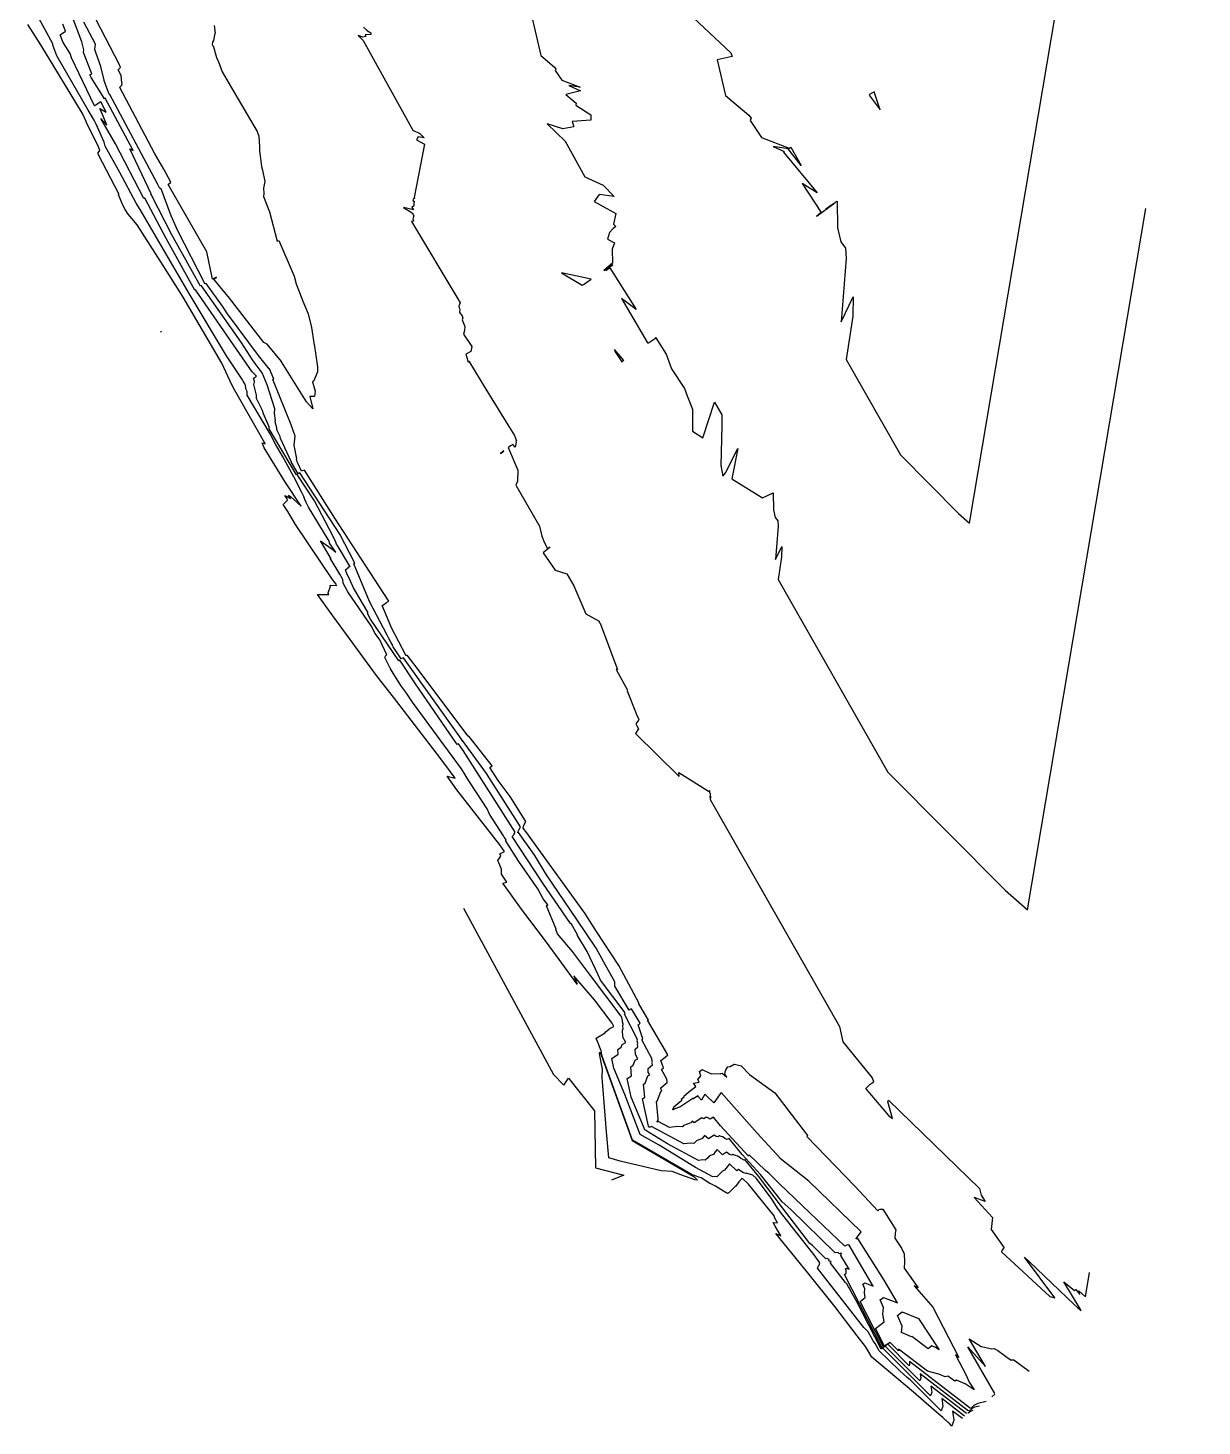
# Model space of a CAD drawing. Header units: inches. Extents: x 794868 to 796248, y 2479457 to 2483318.
# Drawn here: x 795077 to 796186, y 2479457 to 2480777 of the extents above; entities that cross this region are included whole.
import ezdxf

# ---------------------------------------------------------------- set-up
doc = ezdxf.new("R2010")
doc.units = ezdxf.units.IN
doc.header["$MEASUREMENT"] = 0

msp = doc.modelspace()

# ---------------------------------------------------------------- linework, layer by layer
for points in [[(795705.8, 2480786.1), (795741.3, 2480753), (795742.4, 2480749.7), (795728.2, 2480746.5), (795736.1, 2480712.9), (795758.1, 2480694.3), (795760.2, 2480691.3), (795759.4, 2480689.1), (795770.1, 2480673.3), (795796.3, 2480663.2), (795797.8, 2480664), (795807.7, 2480646.8), (795795.4, 2480662.6), (795781.2, 2480664.5), (795791.4, 2480659.9), (795790.9, 2480659.2), (795822.7, 2480621), (795808.4, 2480629.6), (795826.5, 2480602.4), (795824.4, 2480600.7), (795822, 2480598.6), (795822.7, 2480599.1), (795838, 2480610.6), (795831, 2480605.5), (795834.5, 2480608.5), (795834.5, 2480608.2), (795839.8, 2480611.9), (795840.4, 2480612.4), (795841, 2480612.9), (795841.5, 2480613.2), (795842, 2480588), (795845, 2480574.6), (795849.5, 2480568.8), (795849.9, 2480558.9), (795845.2, 2480499.1), (795856.8, 2480522.9), (795856.2, 2480504.4), (795850, 2480463.5), (795901.4, 2480373.6), (795956.1, 2480318.4), (795966.6, 2480309.2), (796186.1, 2481610.2)], [(795540.6, 2480841.5), (795561.8, 2480750.4), (795574.6, 2480739.5), (795575.9, 2480737.8), (795575.4, 2480736.5), (795581.7, 2480727.2), (795598.8, 2480720.6), (795588.2, 2480722.1), (795599.2, 2480717.1), (795585.3, 2480713.6), (795595.2, 2480705.5), (795594.7, 2480703.8), (795609, 2480694.6), (795609, 2480689.6), (795591.3, 2480688.2), (795593, 2480683.2), (795582.4, 2480681.3), (795567.6, 2480686), (795584.8, 2480669.8), (795603.4, 2480636.1), (795620.5, 2480628.3), (795631.1, 2480617.4), (795616.8, 2480619.5), (795612.1, 2480612.7), (795632.4, 2480601.5), (795630.4, 2480591.3), (795632.6, 2480589), (795630.1, 2480587.3), (795626.7, 2480583.6), (795624.8, 2480577.3), (795631.4, 2480573.7), (795629.1, 2480567.9), (795629.3, 2480554.5), (795621.3, 2480547.5), (795629.6, 2480553), (795625.1, 2480549.7), (795624.7, 2480549.3), (795623.7, 2480548.5), (795623, 2480547.6), (795626.9, 2480550.2), (795651.6, 2480510.7), (795637.8, 2480521.2), (795662.3, 2480479.4), (795663.4, 2480479.4), (795664.3, 2480480), (795669.9, 2480483.9), (795670.1, 2480484.2), (795670.3, 2480484.3), (795670.5, 2480484.4), (795670.3, 2480484.2), (795680, 2480468.5), (795685.1, 2480454.9), (795697.5, 2480436.2), (795699.8, 2480429.3), (795704.8, 2480416.6), (795704.8, 2480396), (795714.6, 2480389.7), (795725.8, 2480423.4), (795732.7, 2480411.3), (795732.6, 2480400.9), (795731.8, 2480363.7), (795733.7, 2480353.5), (795736.1, 2480356.5), (795747.8, 2480379.6), (795742.2, 2480351), (795771.2, 2480333.1), (795781.2, 2480337.8), (795781.5, 2480321.6), (795783.1, 2480314.5), (795785.5, 2480311.4), (795785.7, 2480306.2), (795783.2, 2480274.7), (795789.3, 2480287.2), (795789, 2480277.5), (795785.8, 2480255.9), (795889.5, 2480074.2), (796000.1, 2479962.7), (796021.3, 2479944.1), (796133, 2480606)], [(795253.3, 2480779), (795254.2, 2480771.6), (795254, 2480771.5), (795252.5, 2480764.6), (795251.6, 2480763.1), (795251.8, 2480763.1), (795251.7, 2480762.7), (795251.7, 2480762.1), (795251.5, 2480761.6), (795251.8, 2480760.1), (795252, 2480759.8), (795252.5, 2480759), (795252.5, 2480758.7), (795255.4, 2480748.7), (795257.5, 2480744.7), (795260.8, 2480735.1), (795269.5, 2480720), (795294, 2480678.7), (795295.4, 2480674.3), (795296.2, 2480664.1), (795296.1, 2480660.4), (795296.6, 2480656), (795297.9, 2480645.7), (795298.8, 2480642.3), (795301.1, 2480631.7), (795299.8, 2480625.3), (795300.1, 2480620.2), (795299.8, 2480617.5), (795305.6, 2480603.1), (795312.8, 2480575.4), (795312.8, 2480575.4), (795314.2, 2480575.9), (795328.8, 2480542.4), (795330.7, 2480535), (795337, 2480518.7), (795342, 2480506.7), (795345.3, 2480493.7), (795347.4, 2480479.3), (795347.5, 2480478.2), (795347.5, 2480478.2), (795347.6, 2480478), (795350.9, 2480456.8), (795350.8, 2480452.1), (795347.5, 2480443.4), (795346.2, 2480442.4), (795348.5, 2480433.7), (795347.9, 2480428.8), (795343.5, 2480428.6), (795346.4, 2480417.1), (795340.6, 2480423.7), (795316.9, 2480461.3), (795316.1, 2480461), (795317, 2480461.7), (795303.4, 2480478.2), (795300.2, 2480479.8), (795267.9, 2480521.5), (795252.9, 2480539.4), (795255.2, 2480541.1), (795255.5, 2480541.3), (795251.8, 2480539.5), (795246.4, 2480565.2), (795209.9, 2480628.9), (795209.9, 2480628.9), (795212.5, 2480631.1), (795205.8, 2480643.4), (795196.9, 2480658.4), (795164.2, 2480720.5), (795164.2, 2480720.7), (795166.1, 2480722.4), (795166.3, 2480724.1), (795166, 2480724.6), (795165.5, 2480731.7), (795162.6, 2480736.9), (795164.8, 2480739.1), (795163.8, 2480741.7), (795128.6, 2480810.1)], [(795961.8, 2479466.4), (795940.4, 2479482.8), (795941.3, 2479475.8), (795939.8, 2479471.2), (795910.6, 2479500.5), (795907.7, 2479502.8), (795900.8, 2479509.2), (795890.3, 2479519.2), (795881.3, 2479527.8), (795877.5, 2479535), (795875.4, 2479537.3), (795870.7, 2479546), (795866.7, 2479550), (795823, 2479605.8), (795823.2, 2479606.6), (795823.7, 2479607.3), (795823.7, 2479607.9), (795824.4, 2479608.8), (795824.9, 2479609.7), (795824.9, 2479610.2), (795825.2, 2479611), (795822.1, 2479615.4), (795820.7, 2479617.2), (795790.1, 2479655.9), (795785.1, 2479662.6), (795779.5, 2479671.6), (795765.1, 2479691), (795761.8, 2479693.7), (795758.7, 2479694.6), (795755.7, 2479695.6), (795755.4, 2479695.4), (795752.5, 2479696.3), (795748.5, 2479699), (795746.9, 2479697.9), (795740, 2479704.4), (795737.6, 2479701.6), (795735.3, 2479698.4), (795733.2, 2479697.6), (795730.6, 2479694.8), (795727.9, 2479692.2), (795726.7, 2479692.4), (795724.3, 2479692.1), (795707.8, 2479700.9), (795673.6, 2479722.1), (795655.4, 2479732.1), (795655.4, 2479732.1), (795641.1, 2479769.8), (795630.7, 2479794.7), (795628.7, 2479804), (795634.9, 2479807.8), (795634.5, 2479812.3), (795637.5, 2479814.6), (795638.5, 2479817.1), (795642.1, 2479818.8), (795639.2, 2479824.1), (795638.7, 2479830.9), (795639.5, 2479831.6), (795639.2, 2479834.8), (795639.4, 2479836.2), (795638.7, 2479838.6), (795639, 2479839.8), (795638.1, 2479842.7), (795637.6, 2479843.7), (795637.6, 2479843.7), (795608.7, 2479882.1), (795591.5, 2479904.7), (795577.4, 2479921.5), (795576, 2479925.6), (795576.1, 2479925.8), (795567, 2479948.1), (795568.2, 2479948.8), (795563.9, 2479954.7), (795559, 2479963.9), (795541.1, 2479989.9), (795528.4, 2480009.6), (795528.9, 2480010.2), (795527.2, 2480012.8), (795526.6, 2480013.9), (795513.2, 2480034.5), (795511.1, 2480039.5), (795500.9, 2480054.8), (795493.7, 2480066), (795486.7, 2480077.3), (795474.7, 2480094), (795440.5, 2480140.2), (795434.3, 2480149.5), (795429.6, 2480155.9), (795419.9, 2480171.7), (795419.7, 2480172), (795419.5, 2480172.3), (795419.1, 2480172.8), (795414.4, 2480182.2), (795415.7, 2480184.9), (795416.4, 2480184.9), (795409.6, 2480198.9), (795405.4, 2480204.9), (795401.4, 2480212.1), (795379.6, 2480244.3), (795375.2, 2480252.6), (795374.9, 2480255.9), (795371.9, 2480261.1), (795362.8, 2480276), (795363.8, 2480275.4), (795353.8, 2480292.5), (795365.6, 2480283.9), (795368, 2480281.7), (795362.3, 2480290.3), (795362.3, 2480291.4), (795361, 2480293.8), (795342.5, 2480324.1), (795340.2, 2480328.5), (795338.9, 2480331.4), (795337.9, 2480334.3), (795335.8, 2480338.8), (795328.5, 2480353), (795317.9, 2480372.3), (795311.2, 2480383.6), (795306.1, 2480393.5), (795284.4, 2480429.9), (795284.4, 2480433.4), (795283.5, 2480435.3), (795282.4, 2480440.3), (795282.1, 2480440.8), (795280.8, 2480443.1), (795279.9, 2480444.5), (795264.9, 2480467.1), (795229.6, 2480525.9), (795183.3, 2480605.2), (795179.7, 2480611.3), (795164.2, 2480640.2), (795150.4, 2480664.9), (795149.4, 2480668.7), (795141.7, 2480685.7), (795139.8, 2480689.5), (795134.3, 2480699.1), (795104.8, 2480750.1), (795101, 2480760.2), (795100.8, 2480761.7), (795087.7, 2480785.9)], [(795965.6, 2479471.1), (795919.9, 2479506.2), (795920.4, 2479502.2), (795919.6, 2479499.6), (795887, 2479532.3), (795885, 2479531), (795884.6, 2479530.7), (795884.2, 2479530.4), (795848.5, 2479599.9), (795850.2, 2479601.2), (795850, 2479602.7), (795850.1, 2479603.9), (795849.4, 2479605.4), (795850, 2479605.9), (795852.8, 2479604.9), (795845.1, 2479618), (795845.8, 2479620.1), (795844.1, 2479619.8), (795843, 2479619.5), (795842.5, 2479620.7), (795839.6, 2479620.3), (795797.7, 2479661.3), (795789.5, 2479668.5), (795769.3, 2479694.5), (795752, 2479713.2), (795739.6, 2479728.5), (795737.7, 2479727.3), (795735.4, 2479728.5), (795733.7, 2479729.9), (795732.1, 2479730.3), (795730.5, 2479730.9), (795728.9, 2479729.8), (795727.4, 2479730.2), (795725.4, 2479731.6), (795719.9, 2479728), (795716.4, 2479731.3), (795715.2, 2479729.8), (795714, 2479728.2), (795708.8, 2479726.2), (795707.5, 2479724.8), (795706.1, 2479723.6), (795703, 2479723.9), (795696.9, 2479723.2), (795666.2, 2479739.7), (795664.9, 2479738.9), (795664, 2479738.9), (795663.9, 2479738.9), (795663.9, 2479738.9), (795663.5, 2479739.9), (795657.8, 2479765.9), (795660, 2479767.2), (795658.8, 2479779.5), (795660.2, 2479780.6), (795662.9, 2479787.5), (795664.7, 2479788.3), (795663.2, 2479791), (795663, 2479794.5), (795667.1, 2479798), (795667, 2479799.7), (795667.1, 2479800.4), (795666.7, 2479801.6), (795666.9, 2479802.2), (795666.4, 2479803.7), (795657.2, 2479821.6), (795658, 2479822.3), (795653.6, 2479835.6), (795654.7, 2479836.4), (795655.5, 2479837.1), (795647.4, 2479850.7), (795647.2, 2479850.7), (795646, 2479850), (795645.2, 2479849.6), (795631.5, 2479872.1), (795631.5, 2479876.3), (795621.1, 2479894.8), (795614.1, 2479907.9), (795595.7, 2479935.2), (795567, 2479977.3), (795556.1, 2479995.3), (795540.5, 2480017.3), (795540, 2480017), (795539.9, 2480017.5), (795542.5, 2480022.6), (795510.5, 2480072.9), (795487.8, 2480103.9), (795487.8, 2480103.8), (795485.3, 2480107.5), (795431.9, 2480182), (795430.4, 2480181.4), (795430, 2480181.2), (795422.4, 2480192.4), (795421.7, 2480193.8), (795421.6, 2480194.3), (795420.2, 2480196.8), (795417.8, 2480200.9), (795416.7, 2480203.5), (795400, 2480235.3), (795385.3, 2480270.8), (795386.1, 2480271.4), (795385.8, 2480271.4), (795385.8, 2480272), (795372, 2480298.7), (795334.2, 2480356.5), (795332.5, 2480355.7), (795326.2, 2480366.3), (795326.2, 2480366.8), (795316, 2480389), (795315.5, 2480390.9), (795312.4, 2480397.3), (795312.4, 2480399.1), (795310.8, 2480404.7), (795311.3, 2480406.1), (795310.1, 2480412.9), (795310.5, 2480417.2), (795303.3, 2480439.6), (795298.7, 2480451), (795290.2, 2480462.3), (795278.8, 2480480), (795241.2, 2480533.1), (795241.1, 2480533.1), (795240.5, 2480532.9), (795213.4, 2480581.4), (795193.7, 2480619.2), (795193.4, 2480619.2), (795193.3, 2480619.4), (795193.4, 2480619.7), (795193.7, 2480620), (795173.7, 2480662.6), (795176.7, 2480660.9), (795150.3, 2480710.3), (795149.2, 2480709.7), (795149.5, 2480710.3), (795149.3, 2480710.3), (795137, 2480729.7), (795136, 2480732.2), (795137.8, 2480733.4), (795129.9, 2480753.3), (795130.2, 2480756), (795128.4, 2480763.4), (795118.7, 2480789.3)], [(795959.8, 2479464.1), (795950.6, 2479471.1), (795951.7, 2479462.6), (795949.9, 2479456.9), (795947.6, 2479459.2), (795947.4, 2479459.4), (795946.9, 2479459.9), (795946, 2479460.7), (795944.5, 2479462.2), (795944, 2479462.6), (795941.4, 2479465), (795937.8, 2479467.8), (795913.7, 2479488.9), (795874.2, 2479522), (795868.4, 2479531.9), (795860.4, 2479542), (795839.3, 2479569.8), (795813.8, 2479601.7), (795783.6, 2479638.7), (795788.4, 2479636.4), (795783.1, 2479645.6), (795781.2, 2479649.2), (795785.2, 2479648.6), (795782.8, 2479653.1), (795782.1, 2479655.2), (795757.9, 2479685.2), (795751.8, 2479691), (795748.8, 2479687.4), (795746, 2479683.5), (795745.4, 2479683.3), (795742.2, 2479679.8), (795738.8, 2479676.6), (795738.5, 2479676.6), (795738, 2479676.5), (795734.3, 2479678.5), (795726.7, 2479683.2), (795722.3, 2479685.6), (795721.4, 2479686), (795713, 2479691.3), (795710.8, 2479692), (795709.9, 2479692.2), (795706.8, 2479693.3), (795704.7, 2479694.1), (795648.2, 2479726.7), (795619.6, 2479806.2), (795619.3, 2479807.5), (795618.9, 2479809.4), (795618.9, 2479809.8), (795618.7, 2479811), (795616.7, 2479815.8), (795616.7, 2479816.2), (795615.3, 2479819.8), (795614.3, 2479822.2), (795614.1, 2479823), (795622.4, 2479828.1), (795622.4, 2479828.6), (795626.2, 2479831.6), (795626.3, 2479831.9), (795630.8, 2479834), (795629, 2479837.3), (795612.3, 2479859.3), (795592.9, 2479882), (795595.9, 2479874.1), (795567, 2479913.8), (795543.5, 2479944.7), (795525.8, 2479969.3), (795529.7, 2479970.2), (795524.5, 2479977.8), (795524.7, 2479981.6), (795524.7, 2479982.5), (795522.2, 2479988.5), (795521.5, 2479989.8), (795521.2, 2479990.7), (795524, 2479994.8), (795523.1, 2479996.9), (795527.4, 2479999.3), (795523, 2480005.4), (795482.5, 2480057.4), (795473.3, 2480070.2), (795480.9, 2480068.3), (795475.5, 2480075.6), (795466.4, 2480087.8), (795422.7, 2480144.8), (795407.6, 2480164.2), (795365.4, 2480221.7), (795352.4, 2480239.5), (795350.7, 2480241.8), (795361.4, 2480241.7), (795361.2, 2480242.4), (795361, 2480242.9), (795360.8, 2480243.3), (795363, 2480249.8), (795362.9, 2480250.1), (795362.8, 2480250.4), (795362.8, 2480250.5), (795368.9, 2480250.4), (795368.4, 2480251.5), (795365.1, 2480256), (795330.2, 2480308), (795322.8, 2480320.1), (795318.3, 2480326.7), (795322.6, 2480330.9), (795322.2, 2480332.1), (795320.1, 2480335.4), (795325.4, 2480332.4), (795323.6, 2480335.5), (795325.8, 2480333.9), (795335.4, 2480325.3), (795320.6, 2480347.6), (795300.4, 2480380.3), (795298.7, 2480385.1), (795301.3, 2480384.1), (795296.7, 2480392.6), (795291.7, 2480401.4), (795272.5, 2480435.1), (795270, 2480439.7), (795260.6, 2480460.2), (795223.9, 2480522.5), (795205, 2480552.4), (795180.5, 2480590.6), (795172.1, 2480600.8), (795169.2, 2480605.1), (795167.2, 2480608.7), (795163, 2480618.9), (795163.7, 2480619.2), (795143.8, 2480657.3), (795143.8, 2480658.8), (795145.4, 2480660.9), (795144.2, 2480664.4), (795132.6, 2480687.3), (795132.4, 2480688.1), (795128.9, 2480695.9), (795089.5, 2480760.6), (795077.4, 2480779.7)], [(795963.7, 2479468.8), (795930.1, 2479494.5), (795930.9, 2479489), (795929.7, 2479485.4), (795884.7, 2479530.6), (795884.3, 2479530.3), (795883.6, 2479529.8), (795883.1, 2479529.4), (795859.5, 2479575.4), (795855.8, 2479582.1), (795852.9, 2479587.5), (795852.3, 2479588.3), (795850.7, 2479591.1), (795849.4, 2479592.4), (795835.1, 2479610.6), (795835.2, 2479610.9), (795835.3, 2479611.1), (795835.4, 2479611.3), (795835.6, 2479611.6), (795835.8, 2479611.9), (795835.7, 2479612.1), (795835.8, 2479612.4), (795834.4, 2479612.5), (795833.6, 2479612.8), (795834.1, 2479614.2), (795832.1, 2479615.1), (795830.8, 2479614.9), (795818.2, 2479627.2), (795815.8, 2479629.3), (795789.8, 2479662.8), (795767.2, 2479692.8), (795754.5, 2479708.6), (795753.7, 2479708), (795750.3, 2479709.7), (795747.7, 2479711.8), (795745.4, 2479712.4), (795743.1, 2479713.2), (795742.2, 2479712.6), (795740, 2479713.3), (795736.9, 2479715.3), (795733.4, 2479712.9), (795728.2, 2479717.9), (795726.4, 2479715.7), (795724.7, 2479713.3), (795721, 2479711.9), (795719.1, 2479709.8), (795717, 2479707.9), (795714.8, 2479708.2), (795710.6, 2479707.7), (795681.3, 2479723.3), (795660.9, 2479736), (795661.1, 2479736.3), (795660.8, 2479736.2), (795660.1, 2479735.9), (795647.1, 2479767.3), (795643.2, 2479784.9), (795647.4, 2479787.5), (795646.7, 2479795.9), (795648.9, 2479797.6), (795650.7, 2479802.3), (795653.4, 2479803.6), (795651.2, 2479807.6), (795650.8, 2479812.7), (795653.3, 2479814.8), (795653.1, 2479817.3), (795653.2, 2479818.3), (795652.7, 2479820.1), (795652.9, 2479821), (795652.3, 2479823.2), (795640.6, 2479845.7), (795640.6, 2479845.8), (795640.7, 2479845.8), (795641.5, 2479846.8), (795618.2, 2479877.8), (795615.8, 2479882.9), (795605.6, 2479904.8), (795596.4, 2479919.9), (795596.4, 2479920.6), (795590.5, 2479931.2), (795590.1, 2479931.1), (795589.7, 2479931.2), (795563.5, 2479969.2), (795534.7, 2480013.4), (795535, 2480013.7), (795535.2, 2480014), (795535.8, 2480014.6), (795536.6, 2480015.4), (795536.5, 2480015.8), (795537.4, 2480017.6), (795488.4, 2480094.7), (795483.9, 2480100.8), (795482.6, 2480100.1), (795443.4, 2480157.6), (795428.5, 2480179.7), (795427.5, 2480179.2), (795401, 2480218.4), (795398.4, 2480223.2), (795398.3, 2480225.1), (795393.4, 2480233.7), (795384.9, 2480248.2), (795380.9, 2480257.1), (795378.9, 2480260.8), (795377.2, 2480265), (795381.8, 2480268.8), (795381.3, 2480268.7), (795369.6, 2480287.9), (795368.9, 2480289.3), (795368.5, 2480290.3), (795368.1, 2480291.2), (795367.4, 2480292.7), (795362.1, 2480303.1), (795348.1, 2480330.1), (795331.8, 2480355.1), (795331.1, 2480354.7), (795305.3, 2480398.1), (795305.3, 2480400.1), (795299.7, 2480412.2), (795299, 2480415.6), (795293.4, 2480426.9), (795293.3, 2480430.1), (795290.6, 2480440.1), (795291.4, 2480442.4), (795291.3, 2480442.9), (795291.4, 2480443.3), (795290.5, 2480445.9), (795292.4, 2480447.2), (795293.3, 2480447.8), (795289, 2480452.1), (795235.6, 2480529.5), (795235.6, 2480529.5), (795235.6, 2480529.6), (795234.9, 2480529.2), (795208.1, 2480577.9), (795187.7, 2480615.8), (795187.5, 2480615.8), (795187, 2480615.6), (795186.9, 2480615.7), (795160, 2480667.1), (795146.1, 2480691), (795151.9, 2480684.8), (795147.9, 2480694.9), (795145.3, 2480700.4), (795151.3, 2480697), (795146.1, 2480706.9), (795145.6, 2480706.6), (795142.6, 2480704.4), (795140.5, 2480703), (795140.3, 2480702.9), (795118.7, 2480748.2), (795117.4, 2480752.4), (795110.7, 2480762.9), (795107.9, 2480770), (795113, 2480773.5), (795110.4, 2480780)], [(795967.6, 2479473.5), (795909.7, 2479517.9), (795910, 2479515.4), (795909.5, 2479513.8), (795889.3, 2479534.1), (795885.8, 2479531.8), (795885.5, 2479531.5), (795885.3, 2479531.4), (795863.2, 2479574.5), (795868, 2479578.3), (795867.4, 2479582.7), (795867.7, 2479586.3), (795865.8, 2479590.7), (795867.6, 2479592.1), (795875.6, 2479589), (795853, 2479627.8), (795853.1, 2479628), (795851.8, 2479627.7), (795850.9, 2479627.9), (795848.8, 2479626.8), (795848.8, 2479626.8), (795815.7, 2479658.3), (795787.2, 2479685.6), (795777.2, 2479695.4), (795773.9, 2479698.2), (795758.5, 2479713), (795757.9, 2479711.7), (795731.3, 2479740.4), (795724.7, 2479748.5), (795721.7, 2479746.6), (795720.5, 2479747.2), (795719.6, 2479747.9), (795718.8, 2479748.2), (795718, 2479748.5), (795715.7, 2479746.9), (795714.9, 2479747.2), (795713.8, 2479747.9), (795706.4, 2479743), (795704.6, 2479744.7), (795704, 2479743.9), (795703.4, 2479743.1), (795696.5, 2479740.5), (795695.9, 2479739.8), (795695.3, 2479739.2), (795691.2, 2479739.7), (795683.2, 2479738.8), (795672.6, 2479744.5), (795671.4, 2479743.8), (795672.4, 2479745.2), (795672.6, 2479745.6), (795672.6, 2479745.7), (795672.4, 2479746.8), (795672.5, 2479746.9), (795671, 2479763.2), (795671.6, 2479763.6), (795675.1, 2479772.7), (795676, 2479773.1), (795675.3, 2479774.5), (795675.1, 2479776.3), (795681, 2479781.3), (795680.9, 2479782.1), (795680.9, 2479782.5), (795680.7, 2479783.1), (795680.8, 2479783.4), (795680.6, 2479784.2), (795675.8, 2479793.5), (795677.5, 2479795.1), (795675.2, 2479802), (795679, 2479805), (795681.8, 2479807.2), (795662.4, 2479839.9), (795663.4, 2479840.1), (795654.2, 2479855.6), (795654.2, 2479856.1), (795654.2, 2479856.2), (795654.3, 2479856.3), (795635.3, 2479891.7), (795614.4, 2479923.6), (795603.3, 2479940.9), (795553.1, 2480010.3), (795548.6, 2480016.9), (795545.1, 2480021.1), (795545.2, 2480021.3), (795545.8, 2480024.1), (795547.6, 2480027.6), (795532.7, 2480051.1), (795521.5, 2480066.4), (795513.6, 2480078.6), (795515.7, 2480080.2), (795493.7, 2480108), (795493, 2480108), (795493, 2480108), (795441.8, 2480176.3), (795435.6, 2480184.5), (795435.3, 2480184.3), (795434.3, 2480184.2), (795434.3, 2480184.5), (795421.1, 2480209.7), (795412, 2480231.5), (795413.6, 2480232.4), (795416, 2480234.3), (795418.1, 2480235.5), (795391.8, 2480276), (795391.7, 2480276.1), (795367.1, 2480313.9), (795338.5, 2480359.1), (795336.4, 2480358.4), (795335.8, 2480358.1), (795332.2, 2480365.8), (795332.1, 2480366.3), (795331.4, 2480367.7), (795331.4, 2480368.1), (795331, 2480369.4), (795331.2, 2480369.7), (795328.9, 2480382.9), (795329.6, 2480391.1), (795326.1, 2480402.1), (795308.7, 2480444.6), (795309.5, 2480444.9), (795305.4, 2480454.7), (795305.1, 2480454.7), (795300.3, 2480461), (795296.1, 2480466), (795265.8, 2480506.6), (795261.1, 2480513.8), (795245.8, 2480535.4), (795244.3, 2480535.1), (795244.3, 2480535.2), (795219.1, 2480585.1), (795212.7, 2480599.1), (795203.2, 2480624.6), (795203.2, 2480624.7), (795203, 2480625), (795202, 2480625), (795202.1, 2480625), (795199.7, 2480629.5), (795154.6, 2480713.7), (795154.5, 2480713.6), (795154.5, 2480713.7), (795154.3, 2480713.7), (795154.2, 2480714.2), (795149.3, 2480726.6), (795149.4, 2480727.4), (795146.3, 2480740.2), (795141.8, 2480752.3), (795140.5, 2480756.3), (795141.1, 2480761.1), (795130.1, 2480782)], [(795394.3, 2480777.2), (795397.1, 2480774.9), (795397, 2480774.4), (795401.1, 2480771.8), (795401.1, 2480770.3), (795396, 2480769.9), (795396.5, 2480768.5), (795393.5, 2480767.9), (795389.2, 2480769.3), (795394.1, 2480764.6), (795440.9, 2480680), (795447.4, 2480677), (795451.5, 2480672.9), (795446, 2480673.7), (795444.3, 2480671.1), (795452, 2480666.8), (795442.1, 2480616.5), (795442.6, 2480616), (795442, 2480615.6), (795441.3, 2480614.9), (795440.9, 2480613.6), (795442.3, 2480612.8), (795441.8, 2480611.6), (795441.9, 2480608.8), (795439.8, 2480607), (795441.4, 2480604.9), (795431.9, 2480607), (795440.3, 2480602), (795441.8, 2480599.2), (795441, 2480596.5), (795441.6, 2480594.3), (795439.7, 2480593.8), (795483.3, 2480520.8), (795485.7, 2480517), (795484.3, 2480513.8), (795484.6, 2480512.5), (795485.1, 2480511), (795485, 2480508.1), (795487.3, 2480504.8), (795488, 2480502.7), (795487.4, 2480501.1), (795490, 2480494.7), (795489.5, 2480491), (795488.7, 2480487.6), (795496.7, 2480475.9), (795495.5, 2480471.3), (795490.9, 2480468.6), (795492.8, 2480462.2), (795492.8, 2480461.9), (795492.9, 2480461.9), (795492.9, 2480461.9), (795492.8, 2480461.4), (795493.6, 2480461.9), (795509.7, 2480435.6), (795530.6, 2480401.9), (795537, 2480391.9), (795538.7, 2480386.9), (795538.2, 2480386.2), (795538.5, 2480385.6), (795537.4, 2480380.8), (795535.2, 2480383.4), (795533.2, 2480382.2), (795531.3, 2480380.6), (795531, 2480380.4), (795539.9, 2480359.2), (795539.6, 2480348.7), (795538, 2480345.1), (795560.4, 2480306.2), (795562.6, 2480297), (795564.8, 2480291.1), (795567.9, 2480285.1), (795568.4, 2480285.4), (795569.7, 2480286.2), (795570.6, 2480286.5), (795565.7, 2480282.7), (795564.5, 2480281.8), (795564.1, 2480281.4), (795563.8, 2480281.1), (795575.2, 2480264.8), (795586.2, 2480261.4), (795592.9, 2480250.1), (795604.2, 2480223.6), (795616.8, 2480216.5), (795616.9, 2480215.5), (795617.2, 2480215.5), (795617.8, 2480214.6), (795633.4, 2480172.6), (795634.1, 2480171), (795632.9, 2480171), (795643.5, 2480151.6), (795643.1, 2480150.9), (795651.8, 2480129.5), (795652.2, 2480128.4), (795654.3, 2480123.7), (795653.8, 2480123.2), (795651.5, 2480119.8), (795652.4, 2480117.8), (795654.1, 2480115), (795651, 2480110.7), (795692.3, 2480069.9), (795691.9, 2480073.7), (795720, 2480056.3), (795721, 2480056.8), (795721.1, 2480055.1), (795721.2, 2480054.4), (795721.5, 2480054.1), (795721.5, 2480053.5), (795721.2, 2480050.2), (795721.9, 2480051.5), (795721.8, 2480050.5), (795721.5, 2480048.3), (795843.8, 2479834.1), (795846.8, 2479819.6), (795874.5, 2479785.7), (795875.8, 2479782.2), (795875.9, 2479781.9), (795875.6, 2479781.3), (795874.3, 2479780.3), (795872.2, 2479778.9), (795868.7, 2479775.6), (795868.5, 2479775.2), (795890.1, 2479750.1), (795893.7, 2479747.3), (795889.3, 2479763), (795890.1, 2479764.5), (795975.9, 2479681.3), (795977.5, 2479674.8), (795981.4, 2479669), (795971, 2479672.8), (795988.1, 2479653.9), (795986.9, 2479642.3), (795999.3, 2479625), (795998.2, 2479624.1), (795997.2, 2479622.7), (795996.6, 2479621.4), (796042.3, 2479579.1), (796047.2, 2479578.1), (796018.5, 2479616.2), (796023.1, 2479611.8), (796065.3, 2479571.7), (796068.7, 2479568.6), (796071.9, 2479565.9), (796055.7, 2479593.1), (796065.8, 2479584.8), (796066.9, 2479585.8), (796070.6, 2479581), (796069.8, 2479584.5), (796076.1, 2479579), (796079.9, 2479601.8)], [(795872.2, 2480713.6), (795871.8, 2480713.1), (795882.3, 2480699.3), (795876.6, 2480716.1), (795872.2, 2480713.6)], [(795602.9, 2480534.9), (795605.2, 2480536.6), (795607.1, 2480537.9), (795609.3, 2480539.3), (795581.2, 2480545.4), (795600.8, 2480533.8), (795601.9, 2480534.4), (795602.9, 2480534.9)], [(795203.4, 2480489.9), (795202.6, 2480489.4)], [(795639.3, 2480462.2), (795639.8, 2480462.6), (795640, 2480462.8), (795631.4, 2480472.9), (795631.9, 2480471), (795638.3, 2480461.5), (795638.8, 2480461.8), (795639.3, 2480462.2)], [(795523.5, 2480374.9), (795524.3, 2480375.3), (795526.9, 2480377.4), (795525.4, 2480376.4), (795523.5, 2480374.9)], [(795488.8, 2479945.7), (795573.6, 2479788.9), (795583.6, 2479778.7), (795588, 2479785.4), (795612.3, 2479754.3), (795613.4, 2479700.6), (795640.1, 2479693.6), (795628.4, 2479689.1)], [(795619.5, 2479785.9), (795620, 2479793.7), (795618.7, 2479800), (795617.2, 2479808.6), (795617.3, 2479809.8), (795618.8, 2479807.3), (795648, 2479726.5), (795706.1, 2479692.5), (795709.6, 2479689.1), (795707.1, 2479689.3), (795693.8, 2479694.1), (795685.7, 2479697.3), (795675.3, 2479697.9), (795636.5, 2479707.1), (795626, 2479710), (795623.6, 2479734.5), (795619.5, 2479785.9)], [(795725.2, 2479761.9), (795718.3, 2479768.5), (795716.5, 2479770.2), (795713.5, 2479764.4), (795710.6, 2479767.6), (795709.9, 2479768.5), (795705.8, 2479765.9), (795705.6, 2479765.9), (795705.5, 2479766), (795705.5, 2479766), (795705.4, 2479766.1), (795702.5, 2479764.1), (795702.4, 2479764.1), (795702.3, 2479764.2), (795692.9, 2479758), (795692.8, 2479758.1), (795692.7, 2479758.1), (795692.7, 2479758), (795688.2, 2479756.3), (795686.7, 2479755.5), (795686.3, 2479755.3), (795686.5, 2479755.9), (795687.3, 2479757.9), (795687.3, 2479757.9), (795687.3, 2479758), (795687.3, 2479758.1), (795694.8, 2479764.5), (795694.8, 2479764.5), (795694.8, 2479764.6), (795694.8, 2479764.6), (795694.8, 2479764.6), (795694.8, 2479764.7), (795694.4, 2479765.5), (795697, 2479767.8), (795696.8, 2479768.4), (795703.2, 2479773.6), (795708, 2479777.4), (795706, 2479780.7), (795711.3, 2479781.5), (795709.9, 2479783.9), (795712.8, 2479787.5), (795711.5, 2479791.7), (795714, 2479793.4), (795722.6, 2479789.4), (795722.5, 2479789.8), (795731.2, 2479789.4), (795731.6, 2479789.6), (795732.9, 2479790.1), (795737.4, 2479786.3), (795735.5, 2479789.1), (795736, 2479792.4), (795736.8, 2479793.3), (795736.4, 2479793.3), (795738.3, 2479796), (795738.4, 2479796), (795740.6, 2479796.3), (795744.4, 2479798.4), (795744.6, 2479798.4), (795750.9, 2479796.9), (795758.8, 2479788.7), (795782.8, 2479771.5), (795813.5, 2479731.1), (795813.2, 2479730.6), (795813, 2479730.3), (795858.1, 2479683.3), (795880.1, 2479660.1), (795881.1, 2479661.2), (795882.1, 2479661.7), (795884.7, 2479661.7), (795897, 2479642), (795896.3, 2479639), (795896.1, 2479634.4), (795902.4, 2479624.8), (795904.9, 2479619.6), (795905.1, 2479612.4), (795904.9, 2479605.8), (795918.1, 2479587.4), (795914.4, 2479589.2), (795931.8, 2479569.2), (795956.3, 2479521.7), (795953.4, 2479524.2), (795963.4, 2479504.9), (795966.2, 2479498.5), (795970.9, 2479491.2), (795962.4, 2479496.8), (795954.2, 2479500.4), (795952.7, 2479499.2), (795946.1, 2479504.1), (795943.4, 2479503.3), (795937.6, 2479505.8), (795926.7, 2479508.7), (795899.4, 2479529.6), (795899.6, 2479528.7), (795899.4, 2479528), (795891.6, 2479535.9), (795886.5, 2479532.5), (795886.4, 2479532.4), (795886.3, 2479532.4), (795877.8, 2479549), (795885.8, 2479555.4), (795884.8, 2479562.6), (795885.3, 2479568.7), (795882.2, 2479576), (795885.2, 2479578.4), (795898.4, 2479573.2), (795886, 2479594.5), (795861.1, 2479633.9), (795860.2, 2479633.7), (795859.6, 2479633.6), (795859.4, 2479633.8), (795859.5, 2479634), (795862.7, 2479638.1), (795864.2, 2479640.2), (795814.7, 2479688.1), (795787.7, 2479709.6), (795787.8, 2479709.8), (795766.1, 2479733.5), (795731.9, 2479771.8), (795725.2, 2479761.9)], [(795911.6, 2479541.3), (795902.4, 2479545.1), (795902.9, 2479551.1), (795898.6, 2479561.3), (795902.8, 2479564.6), (795918.5, 2479558.5), (795938, 2479528.8), (795934.5, 2479531.1), (795931.1, 2479532.6), (795927.5, 2479529.7), (795912, 2479541.4), (795911.6, 2479541.3)], [(795990.4, 2479487.7), (795964.9, 2479531.7), (795981.6, 2479513.2), (795966.2, 2479539.4), (795977.5, 2479532), (795980.8, 2479531.3), (795987.3, 2479529.7), (795989.9, 2479530.1), (795993.2, 2479528.1), (796005.2, 2479519.5), (796008.3, 2479519.3), (796023, 2479508.7)], [(795982.1, 2479480), (795974.4, 2479478.2), (795970.6, 2479476.3), (795967.9, 2479473.6), (795967.8, 2479473.5), (795967.7, 2479473.5), (795967.7, 2479473.5)], [(795987.6, 2479484.4), (795990.5, 2479486.9)], [(795969.7, 2479471.5), (795968.2, 2479471.1), (795967.4, 2479470.7), (795966.9, 2479470.2), (795965.8, 2479469.5), (795965.4, 2479469.3), (795964.8, 2479468.7)], [(795975.9, 2479475.7), (795971.3, 2479474.7), (795969, 2479473.5), (795967.4, 2479471.9), (795966.8, 2479471.5), (795966.6, 2479471.4), (795966.2, 2479471.1)]]:
    msp.add_lwpolyline(points)

doc.saveas('drawing.dxf')
